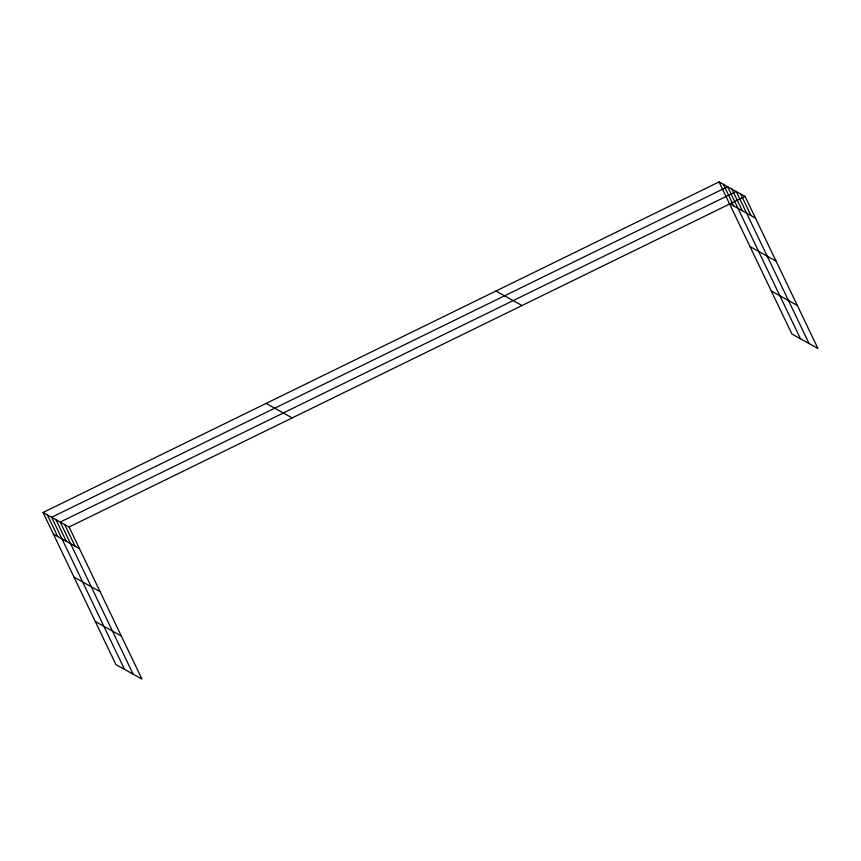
<?xml version="1.0" encoding="UTF-8"?>
<svg xmlns="http://www.w3.org/2000/svg" width="861" height="861" viewBox="0 0 861 861"><rect width="100%" height="100%" fill="white"/><g stroke="black" fill="none" stroke-linecap="round" stroke-linejoin="round"><path stroke-width="1.29" d="M43.05 512.489L69.095 526.997L141.957 679.06L115.901 664.552L43.05 512.489L719.043 181.94L745.099 196.448L817.95 348.511L791.905 334.003L719.043 181.94M69.095 526.997L745.099 196.448M729.396 203.551L755.452 218.059M750.028 246.601L776.073 261.109M771.273 290.953L797.329 305.461M495.968 291.018L522.014 305.537M266.124 403.411L292.18 417.919M53.404 534.1L79.449 548.608M74.024 577.15L100.08 591.658M95.28 621.502L121.326 636.01M740.664 193.983L751.018 215.594M809.092 343.571L736.241 191.519L60.238 522.067L133.1 674.12M731.936 189.119L742.29 210.73M800.493 338.782L727.642 186.729L51.649 517.278L124.501 669.341M723.348 184.34L733.701 205.94M64.672 524.532L75.025 546.143M55.943 519.678L66.297 541.278M47.344 514.889L57.698 536.5"/></g></svg>
